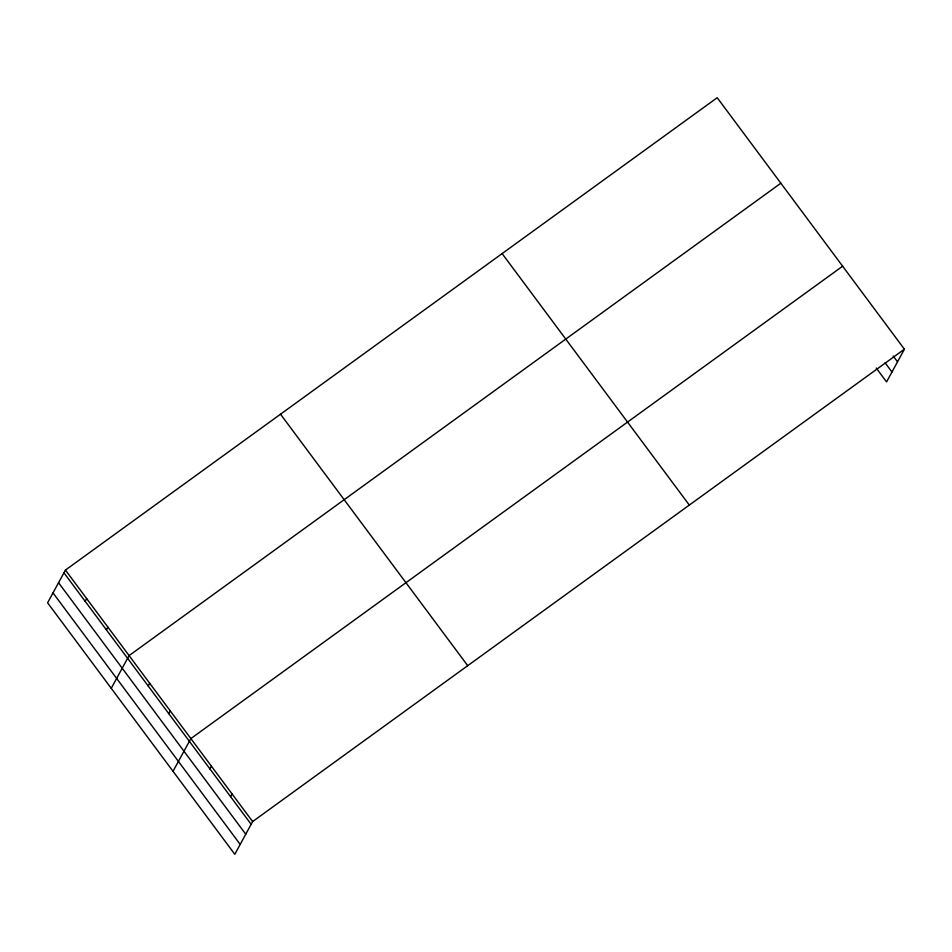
<?xml version="1.0" encoding="UTF-8"?>
<svg xmlns="http://www.w3.org/2000/svg" width="952" height="952" viewBox="0 0 952 952"><rect width="100%" height="100%" fill="white"/><g stroke="black" fill="none" stroke-linecap="round" stroke-linejoin="round"><path stroke-width="1.43" d="M65.438 570.081L47.6 602.806L234.799 854.289L252.637 821.564L904.4 349.194L717.201 97.711L65.438 570.081L252.637 821.564M85.168 601.319L86.656 598.594M106.386 629.819L107.874 627.094M111.241 688.32L129.091 655.595L780.854 183.212M148.191 685.987L149.678 683.25M168.778 713.643L170.265 710.918M173.014 771.298L190.864 738.585L842.627 266.203M209.964 768.978L211.451 766.241M230.551 796.634L232.038 793.908M904.4 349.194L886.562 381.919L876.268 368.079M893.226 356.048L897.51 361.82M885.086 362.795L891.953 372.018M502.12 253.589L689.319 505.072M280.519 414.203L467.718 665.686M63.951 572.818L251.149 824.301M58.56 582.719L245.747 834.202M53.003 592.918L240.19 844.4"/></g></svg>
